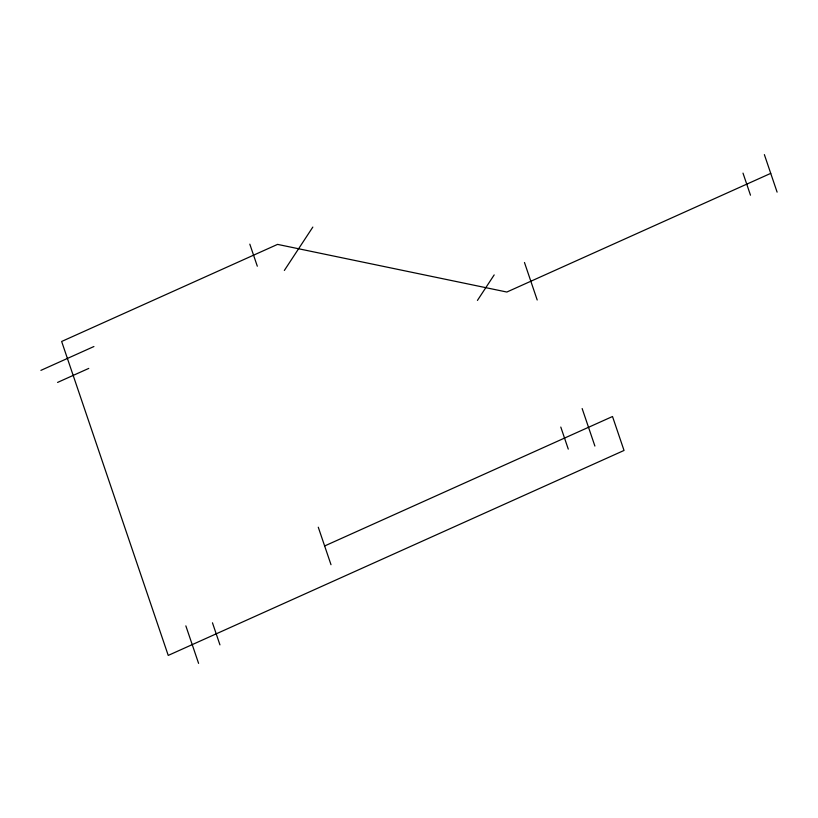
<?xml version="1.0" encoding="UTF-8"?>
<svg xmlns="http://www.w3.org/2000/svg" width="818" height="818" viewBox="0 0 818 818"><rect width="100%" height="100%" fill="white"/><g stroke="black" fill="none" stroke-linecap="round" stroke-linejoin="round"><path stroke-width="1.23" d="M284.347 270.451L312.834 227.077M477.436 300.421L494.184 274.909M40.9 370.37L93.917 346.525M57.577 382.425L88.763 368.407M770.73 173.375L506.843 292.036L277.558 244.388L61.647 341.474L168.232 655.412L624.032 450.452L612.508 416.515L324.634 545.964M764.37 154.622L777.1 192.128M743 173.13L750.484 195.195M582.15 408.55L594.89 446.055M524.471 262.496L537.201 300.001M560.79 427.057L568.275 449.113M249.817 244.153L257.312 266.208M318.274 527.211L331.004 564.706M212.465 622.805L219.95 644.87M185.85 625.872L198.59 663.378"/></g></svg>
